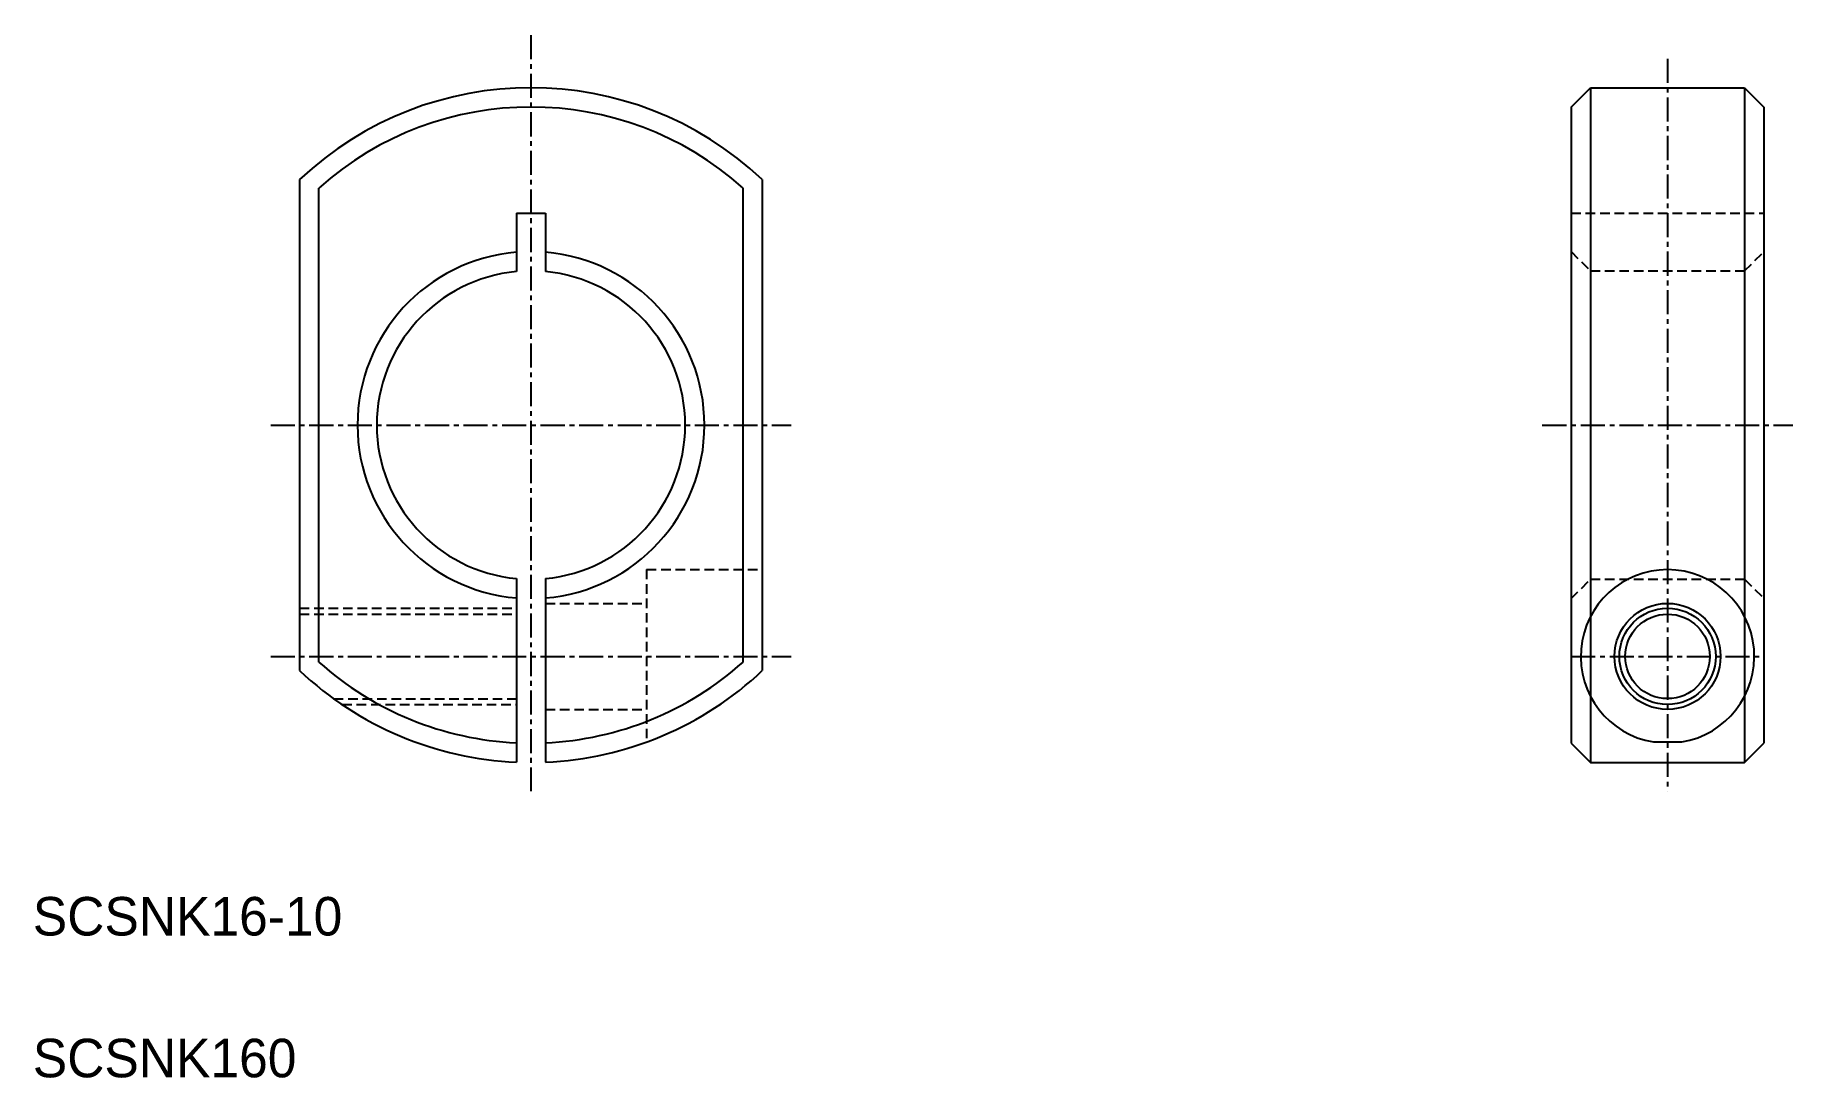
# Model space of a CAD drawing. Extents: x 54.1 to 145.3, y 92.5 to 146.6.
import ezdxf

# ---------------------------------------------------------------- set-up
doc = ezdxf.new("R2010")
doc.units = 0
doc.linetypes.add('CENTER', pattern=[2, 1.25, -0.25, 0.25, -0.25])
doc.linetypes.add('DASHED', pattern=[0.75, 0.5, -0.25])
doc.layers.get('0').update_dxf_attribs({"linetype": 'CONTINUOUS'})
doc.layers.add('CENTER', color=1, linetype='CENTER')

msp = doc.modelspace()

# ---------------------------------------------------------------- linework, layer by layer
at = {"color": 7, "linetype": 'CONTINUOUS'}
for p, q in [((133.823, 142.854), (134.823, 143.854)), ((134.823, 143.854), (134.823, 108.854)), ((134.823, 143.854), (142.823, 143.854)), ((142.823, 143.854), (142.823, 108.854)), ((142.823, 143.854), (143.823, 142.854)), ((133.823, 142.854), (133.823, 109.854)), ((143.823, 142.854), (143.823, 109.854)), ((67.862, 139.092), (67.862, 113.616)), ((68.862, 114.056), (68.862, 138.652)), ((90.862, 114.056), (90.862, 138.652)), ((91.862, 139.092), (91.862, 113.616)), ((79.112, 137.354), (80.612, 137.354)), ((79.112, 137.354), (79.112, 134.319)), ((80.612, 137.354), (80.612, 134.319)), ((79.112, 118.389), (79.112, 108.87)), ((80.612, 118.389), (80.612, 108.87)), ((133.823, 109.854), (134.823, 108.854)), ((138.086, 109.915), (139.559, 109.915)), ((142.823, 108.854), (143.823, 109.854)), ((134.823, 108.854), (142.823, 108.854))]:
    msp.add_line(p, q, dxfattribs=at)
at = {"color": 3, "linetype": 'DASHED'}
for p, q in [((133.823, 137.354), (143.823, 137.354)), ((133.823, 135.354), (134.823, 134.354)), ((142.823, 134.354), (143.823, 135.354)), ((134.823, 134.354), (134.823, 118.354)), ((134.823, 134.354), (142.823, 134.354)), ((142.823, 134.354), (142.823, 118.354)), ((85.862, 118.854), (91.862, 118.854)), ((85.862, 118.854), (85.862, 109.915)), ((133.823, 117.354), (134.823, 118.354)), ((134.823, 118.354), (142.823, 118.354)), ((142.823, 118.354), (143.823, 117.354)), ((67.862, 116.854), (79.112, 116.854)), ((80.612, 117.104), (85.862, 117.104)), ((67.862, 116.547), (79.112, 116.547)), ((69.625, 112.16), (79.112, 112.16)), ((70.064, 111.854), (79.112, 111.854)), ((80.612, 111.604), (85.862, 111.604))]:
    msp.add_line(p, q, dxfattribs=at)
at = {"color": 7, "linetype": 'CONTINUOUS'}
for radius in [2.75, 2.193]:
    msp.add_circle((138.823, 114.354), radius, dxfattribs=at)
at = {"color": 3, "linetype": 'CONTINUOUS'}
msp.add_circle((138.823, 114.354), 2.5, dxfattribs=at)
at = {"color": 7, "linetype": 'CONTINUOUS'}
for centre, radius, start, end in [((79.862, 126.354), 17.5, 46.70819, 133.29181), ((79.862, 126.354), 16.5, 48.18969, 131.81031), ((79.862, 126.354), 9, 94.78019, 265.21981), ((79.862, 126.354), 9, 274.78019, 85.21981), ((79.862, 126.354), 8, 95.37938, 264.62062), ((79.862, 126.354), 8, 275.37938, 84.62062), ((138.823, 114.354), 4.5, 279.42278, 260.57722), ((79.862, 126.354), 16.5, 228.18969, 267.39475), ((79.862, 126.354), 16.5, 272.60525, 311.81031), ((79.862, 126.354), 17.5, 226.70819, 267.54371), ((79.862, 126.354), 17.5, 272.45629, 313.29181)]:
    msp.add_arc(centre, radius, start, end, dxfattribs=at)
at = {"layer": 'CENTER', "color": 1, "linetype": 'CENTER'}
for p, q in [((79.862, 146.583), (79.862, 107.37)), ((138.823, 145.354), (138.823, 107.354)), ((66.362, 126.354), (93.362, 126.354)), ((132.323, 126.354), (145.323, 126.354)), ((66.362, 114.354), (93.362, 114.354)), ((133.823, 114.354), (143.823, 114.354))]:
    msp.add_line(p, q, dxfattribs=at)

# ---------------------------------------------------------------- texts
at = {"color": 7, "linetype": 'CONTINUOUS'}
for s, p in [('SCSNK16-10', (54.02, 99.873)), ('SCSNK160', (54.02, 92.517))]:
    msp.add_text(s, height=2, dxfattribs=at).set_placement(p)

doc.saveas('drawing.dxf')
